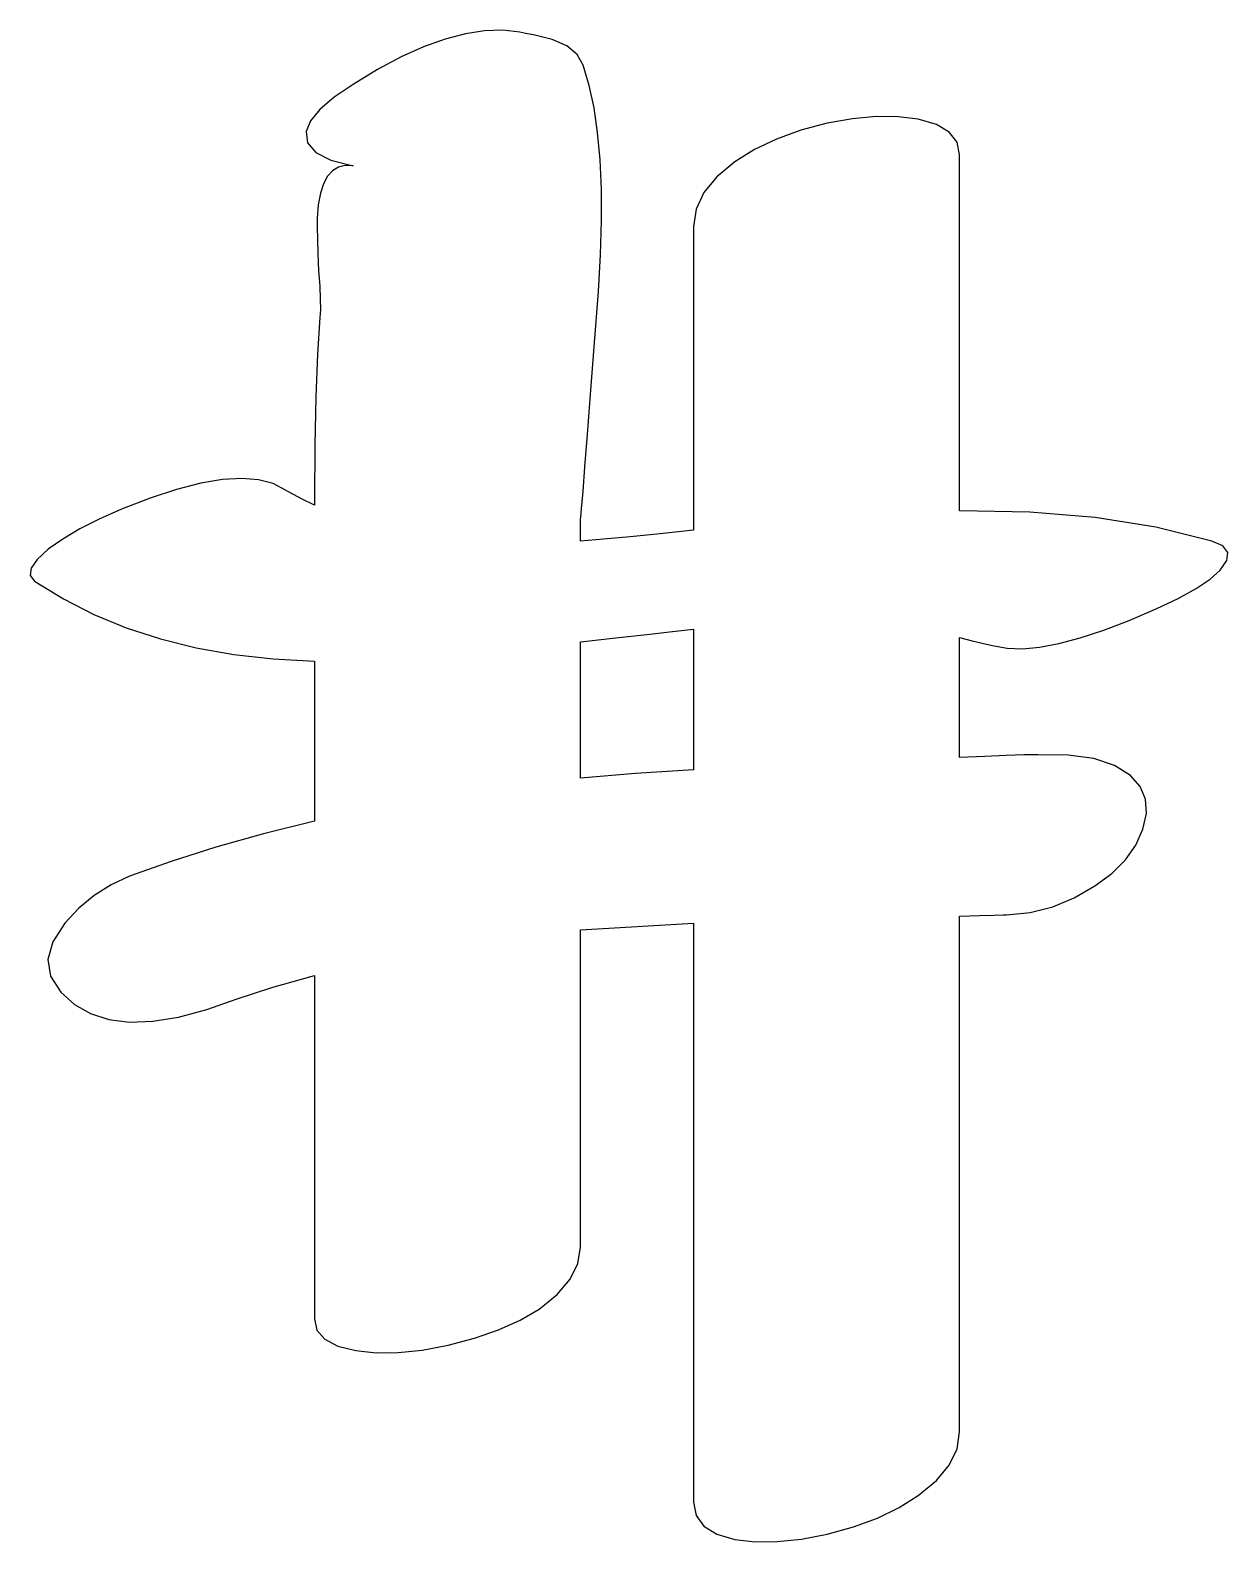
# Model space of a CAD drawing. Extents: x 2.3 to 14.4, y 2 to 17.3.
import ezdxf

# ---------------------------------------------------------------- set-up
doc = ezdxf.new("R2010")
doc.units = 0
doc.layers.get('0').update_dxf_attribs({"linetype": 'CONTINUOUS'})

msp = doc.modelspace()

# ---------------------------------------------------------------- linework, layer by layer
at = {"color": 0}
for p, q in [((6.72894, 17.2206), (6.52431, 17.1667)), ((6.92275, 17.25), (6.72894, 17.2206)), ((7.10568, 17.2553), (6.92275, 17.25)), ((7.27778, 17.2361), (7.10568, 17.2553)), ((7.33328, 17.2222), (7.27778, 17.2361)), ((7.41667, 17.2083), (7.33328, 17.2222)), ((7.60417, 17.1632), (7.41667, 17.2083)), ((6.30881, 17.0886), (6.08247, 16.9861)), ((6.52431, 17.1667), (6.30881, 17.0886)), ((7.75, 17.0974), (7.60417, 17.1632)), ((7.85417, 17.0104), (7.75, 17.0974)), ((6.08247, 16.9861), (5.84526, 16.8594)), ((7.91667, 16.9028), (7.85417, 17.0104)), ((7.97678, 16.7001), (7.91667, 16.9028)), ((5.84526, 16.8594), (5.59722, 16.7083)), ((5.59722, 16.7083), (5.40619, 16.5799)), ((8.02518, 16.474), (7.97678, 16.7001)), ((5.26383, 16.4583), (5.17008, 16.3438)), ((5.40619, 16.5799), (5.26383, 16.4583)), ((8.06185, 16.2244), (8.02518, 16.474)), ((5.17008, 16.3438), (5.125, 16.2361)), ((10.375, 16.3194), (10.1085, 16.2483)), ((10.6302, 16.3637), (10.375, 16.3194)), ((10.868, 16.3854), (10.6302, 16.3637)), ((11.0885, 16.3846), (10.868, 16.3854)), ((11.2917, 16.3611), (11.0885, 16.3846)), ((11.474, 16.3074), (11.2917, 16.3611)), ((11.6042, 16.2292), (11.474, 16.3074)), ((5.125, 16.2361), (5.13883, 16.1207)), ((8.08681, 15.9514), (8.06185, 16.2244)), ((9.86453, 16.1597), (9.64318, 16.0539)), ((10.1085, 16.2483), (9.86453, 16.1597)), ((11.6823, 16.1268), (11.6042, 16.2292)), ((5.13883, 16.1207), (5.22217, 16.0243)), ((5.22217, 16.0243), (5.37494, 15.9471)), ((9.64318, 16.0539), (9.44444, 15.9306)), ((11.7083, 16), (11.6823, 16.1268)), ((11.7083, 12.4167), (11.7083, 16)), ((5.39014, 15.8408), (5.34022, 15.7847)), ((5.37494, 15.9471), (5.59722, 15.8889)), ((5.4496, 15.8768), (5.39014, 15.8408)), ((5.51861, 15.8929), (5.4496, 15.8768)), ((5.59722, 15.8889), (5.51861, 15.8929)), ((8.09999, 15.655), (8.08681, 15.9514)), ((9.44444, 15.9306), (9.26215, 15.7804)), ((5.29986, 15.7089), (5.26904, 15.6129)), ((5.34022, 15.7847), (5.29986, 15.7089)), ((9.26215, 15.7804), (9.13194, 15.6215)), ((5.26904, 15.6129), (5.24778, 15.4971)), ((8.10151, 15.3351), (8.09999, 15.655)), ((9.13194, 15.6215), (9.05382, 15.454)), ((5.24778, 15.4971), (5.23611, 15.3611)), ((9.05382, 15.454), (9.02778, 15.2778)), ((5.23611, 15.3611), (5.23693, 15.2708)), ((5.23693, 15.2708), (5.23953, 15.1528)), ((8.09131, 14.9918), (8.10151, 15.3351)), ((9.02778, 15.2778), (9.02778, 12.2222)), ((5.23953, 15.1528), (5.24387, 15.0069)), ((5.24387, 15.0069), (5.25, 14.8333)), ((8.06944, 14.625), (8.09131, 14.9918)), ((5.25, 14.8333), (5.26133, 14.6789)), ((5.26133, 14.6789), (5.26747, 14.5486)), ((8.02707, 14.0667), (8.06944, 14.625)), ((5.26747, 14.5486), (5.26828, 14.4428)), ((5.26389, 14.3611), (5.23953, 13.9914)), ((5.26828, 14.4428), (5.26389, 14.3611)), ((7.9904, 13.5859), (8.02707, 14.0667)), ((5.23953, 13.9914), (5.22217, 13.5625)), ((5.22217, 13.5625), (5.21175, 13.0747)), ((7.95936, 13.1829), (7.9904, 13.5859)), ((7.93397, 12.8576), (7.95936, 13.1829)), ((5.21175, 13.0747), (5.20833, 12.5278)), ((7.91422, 12.61), (7.93397, 12.8576)), ((4.06272, 12.6923), (3.82032, 12.6303)), ((4.28125, 12.7292), (4.06272, 12.6923)), ((4.47592, 12.7409), (4.28125, 12.7292)), ((4.64671, 12.7275), (4.47592, 12.7409)), ((4.79362, 12.6889), (4.64671, 12.7275)), ((4.91667, 12.625), (4.79362, 12.6889)), ((3.55404, 12.543), (3.26389, 12.4306)), ((3.82032, 12.6303), (3.55404, 12.543)), ((4.94011, 12.6104), (4.91667, 12.625)), ((4.99653, 12.58), (4.94011, 12.6104)), ((5.08594, 12.534), (4.99653, 12.58)), ((5.20833, 12.4722), (5.08594, 12.534)), ((5.20833, 12.5278), (5.20833, 12.4722)), ((7.90013, 12.4401), (7.91422, 12.61)), ((3.04075, 12.3325), (2.84375, 12.2327)), ((3.26389, 12.4306), (3.04075, 12.3325)), ((7.88889, 12.3333), (7.89165, 12.3479)), ((7.88889, 12.1111), (7.88889, 12.3333)), ((7.89165, 12.3479), (7.90013, 12.4401)), ((12.4141, 12.4028), (11.7083, 12.4167)), ((13.0729, 12.3472), (12.4141, 12.4028)), ((13.6849, 12.25), (13.0729, 12.3472)), ((2.84375, 12.2327), (2.67275, 12.1311)), ((8.69097, 12.184), (8.38889, 12.1528)), ((9.02778, 12.2222), (8.69097, 12.184)), ((14.25, 12.1111), (13.6849, 12.25)), ((2.52778, 12.0278), (2.41488, 11.9245)), ((2.67275, 12.1311), (2.52778, 12.0278)), ((8.12153, 12.1285), (7.88889, 12.1111)), ((8.38889, 12.1528), (8.12153, 12.1285)), ((14.3593, 12.0616), (14.25, 12.1111)), ((14.4097, 11.9965), (14.3593, 12.0616)), ((2.41488, 11.9245), (2.35411, 11.8368)), ((14.3333, 11.8194), (14.401, 11.9158)), ((14.401, 11.9158), (14.4097, 11.9965)), ((2.35411, 11.8368), (2.34543, 11.7648)), ((2.34543, 11.7648), (2.38889, 11.7083)), ((14.0903, 11.6319), (14.231, 11.7274)), ((14.231, 11.7274), (14.3333, 11.8194)), ((2.38889, 11.7083), (2.67904, 11.5287)), ((13.9115, 11.533), (14.0903, 11.6319)), ((2.67904, 11.5287), (2.98699, 11.3715)), ((13.4167, 11.3123), (13.6944, 11.4306)), ((13.6944, 11.4306), (13.9115, 11.533)), ((2.98699, 11.3715), (3.31272, 11.237)), ((13.1597, 11.2144), (13.4167, 11.3123)), ((3.31272, 11.237), (3.65625, 11.125)), ((3.65625, 11.125), (4.01758, 11.0356)), ((7.88889, 11.0972), (8.24653, 11.1363)), ((8.24653, 11.1363), (8.55556, 11.1701)), ((8.55556, 11.1701), (8.81597, 11.1988)), ((8.81597, 11.1988), (9.02778, 11.2222)), ((9.02778, 11.2222), (9.02778, 9.80556)), ((11.7083, 9.93056), (11.7083, 11.1389)), ((11.7083, 11.1389), (11.8342, 11.1077)), ((12.7083, 11.0799), (12.9236, 11.1369)), ((12.9236, 11.1369), (13.1597, 11.2144)), ((4.01758, 11.0356), (4.39671, 10.9688)), ((4.39671, 10.9688), (4.79362, 10.9245)), ((7.88889, 9.72222), (7.88889, 11.0972)), ((11.8342, 11.1077), (11.934, 11.0834)), ((11.934, 11.0834), (12.0078, 11.066)), ((12.0078, 11.066), (12.0556, 11.0556)), ((12.0556, 11.0556), (12.1874, 11.031)), ((12.1874, 11.031), (12.3402, 11.0269)), ((12.3402, 11.0269), (12.5138, 11.0432)), ((12.5138, 11.0432), (12.7083, 11.0799)), ((4.79362, 10.9245), (5.20833, 10.9028)), ((5.20833, 10.9028), (5.20833, 9.29167)), ((11.9609, 9.94271), (11.7083, 9.93056)), ((12.1771, 9.95139), (11.9609, 9.94271)), ((12.3568, 9.9566), (12.1771, 9.95139)), ((12.5, 9.95833), (12.3568, 9.9566)), ((12.8029, 9.95574), (12.5, 9.95833)), ((13.059, 9.92014), (12.8029, 9.95574)), ((13.2682, 9.85157), (13.059, 9.92014)), ((8.44439, 9.77089), (7.88889, 9.72222)), ((9.02778, 9.80556), (8.44439, 9.77089)), ((13.4306, 9.75), (13.2682, 9.85157)), ((13.5269, 9.63803), (13.4306, 9.75)), ((13.5798, 9.51042), (13.5269, 9.63803)), ((13.5894, 9.36719), (13.5798, 9.51042)), ((5.20833, 9.29167), (4.69613, 9.16325)), ((13.5556, 9.20833), (13.5894, 9.36719)), ((4.69613, 9.16325), (4.21522, 9.02783)), ((13.4835, 9.04775), (13.5556, 9.20833)), ((4.21522, 9.02783), (3.76557, 8.88547)), ((13.3785, 8.89931), (13.4835, 9.04775)), ((3.76557, 8.88547), (3.34722, 8.73611)), ((13.2405, 8.76303), (13.3785, 8.89931)), ((3.34722, 8.73611), (3.16054, 8.64931)), ((13.0694, 8.63889), (13.2405, 8.76303)), ((2.98958, 8.54167), (2.83421, 8.41319)), ((3.16054, 8.64931), (2.98958, 8.54167)), ((12.8628, 8.51654), (13.0694, 8.63889)), ((2.83421, 8.41319), (2.69444, 8.26389)), ((12.4183, 8.37071), (12.6458, 8.42714)), ((12.6458, 8.42714), (12.8628, 8.51654)), ((2.69444, 8.26389), (2.57206, 8.07465)), ((7.88889, 8.19444), (9.02778, 8.26389)), ((9.02778, 8.26389), (9.02778, 2.43056)), ((11.7083, 8.33333), (11.9097, 8.33946)), ((11.7083, 3.13889), (11.7083, 8.33333)), ((11.9097, 8.33946), (12.0555, 8.34381)), ((12.0555, 8.34381), (12.1458, 8.3464)), ((12.1458, 8.3464), (12.1806, 8.34722)), ((12.1806, 8.34722), (12.4183, 8.37071)), ((2.57206, 8.07465), (2.52431, 7.89583)), ((7.88889, 5), (7.88889, 8.19444)), ((2.52431, 7.89583), (2.55122, 7.72749)), ((2.55122, 7.72749), (2.65278, 7.56944)), ((4.43056, 7.5), (4.77778, 7.61458)), ((4.77778, 7.61458), (5.20833, 7.73611)), ((5.20833, 7.73611), (5.20833, 4.27778)), ((2.65278, 7.56944), (2.78993, 7.44385)), ((4.12326, 7.39176), (4.43056, 7.5)), ((2.78993, 7.44385), (2.95139, 7.35161)), ((2.95139, 7.35161), (3.13715, 7.29281)), ((3.5816, 7.27544), (3.84028, 7.31689)), ((3.84028, 7.31689), (4.12326, 7.39176)), ((3.13715, 7.29281), (3.34722, 7.26742)), ((3.34722, 7.26742), (3.5816, 7.27544)), ((7.86285, 4.83594), (7.88889, 5)), ((7.78472, 4.67708), (7.86285, 4.83594)), ((7.65451, 4.52344), (7.78472, 4.67708)), ((7.47222, 4.375), (7.65451, 4.52344)), ((5.20833, 4.27778), (5.23438, 4.16407)), ((7.0625, 4.16672), (7.27951, 4.26394)), ((7.27951, 4.26394), (7.47222, 4.375)), ((5.23438, 4.16407), (5.3125, 4.07292)), ((6.82118, 4.08339), (7.0625, 4.16672)), ((5.3125, 4.07292), (5.44271, 4.00435)), ((5.44271, 4.00435), (5.625, 3.95833)), ((5.625, 3.95833), (5.829, 3.93582)), ((6.05208, 3.93756), (6.29428, 3.9636)), ((6.29428, 3.9636), (6.55556, 4.01389)), ((6.55556, 4.01389), (6.82118, 4.08339)), ((5.829, 3.93582), (6.05208, 3.93756)), ((11.6823, 2.96875), (11.7083, 3.13889)), ((11.6042, 2.80556), (11.6823, 2.96875)), ((11.474, 2.64931), (11.6042, 2.80556)), ((11.2917, 2.5), (11.474, 2.64931)), ((11.099, 2.37674), (11.2917, 2.5)), ((9.02778, 2.43056), (9.05382, 2.29775)), ((9.05382, 2.29775), (9.13194, 2.19097)), ((10.8819, 2.27083), (11.099, 2.37674)), ((9.13194, 2.19097), (9.26215, 2.11025)), ((10.375, 2.11111), (10.6406, 2.18229)), ((10.6406, 2.18229), (10.8819, 2.27083)), ((9.26215, 2.11025), (9.44444, 2.05556)), ((9.44444, 2.05556), (9.64844, 2.03304)), ((9.64844, 2.03304), (9.87153, 2.03478)), ((9.87153, 2.03478), (10.1137, 2.06082)), ((10.1137, 2.06082), (10.375, 2.11111))]:
    msp.add_line(p, q, dxfattribs=at)

doc.saveas('drawing.dxf')
